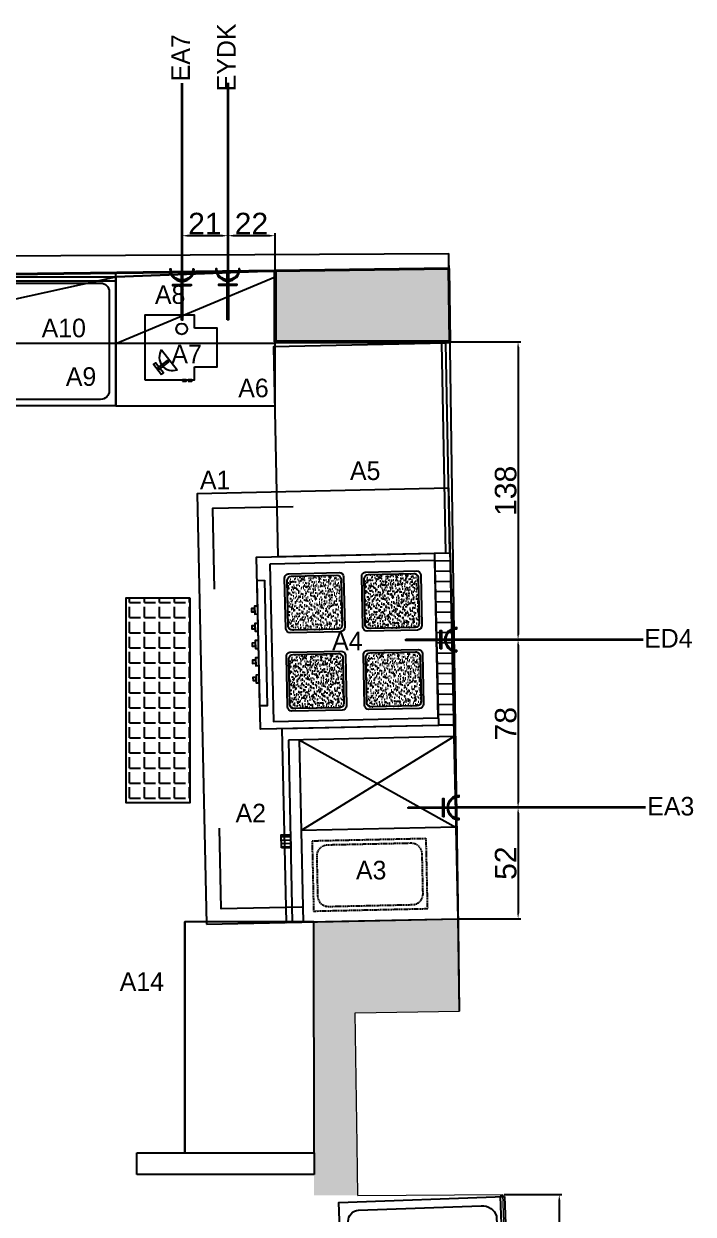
# Model space of a CAD drawing. Header units: millimetres. Extents: x 8884 to 18446, y 10737 to 16556.
# Drawn here: x 13835 to 14146, y 11651 to 12204 of the extents above; entities that cross this region are included whole.
import ezdxf
from ezdxf.enums import TextEntityAlignment as Align

# ---------------------------------------------------------------- set-up
doc = ezdxf.new("R2010")
doc.units = ezdxf.units.MM
doc.linetypes.add('DASHED', pattern=[0.75, 0.5, -0.25])
doc.linetypes.add('DUZ', pattern=[0])
for name, color, linetype, lineweight in [('Duvar', 1, 'Continuous', 15), ('ELK', 1, 'Continuous', 35), ('guclendirme', 226, 'DUZ', 9), ('kolon', 212, 'Continuous', 50), ('Sel_Tezgah', 7, 'Continuous', 9), ('TRS-DVR-OZGN', 192, 'Continuous', 40)]:
    doc.layers.add(name, color=color, linetype=linetype, lineweight=lineweight)
doc.layers.add('ELEKTRİK', color=10, linetype='Continuous')
doc.layers.add('S2000-002 Çizgi', color=7, linetype='Continuous')
doc.styles.get("Standard").update_dxf_attribs({"font": 'arial.ttf'})
doc.styles.add('TAKSİM', font='GOTHIC.TTF', dxfattribs={"height": 20})
doc.dimstyles.new('ISO-25', dxfattribs={"dimtxt": 10, "dimasz": 2.5, "dimexe": 1.25, "dimexo": 0.625, "dimtad": 1, "dimdec": 0, "dimtxsty": 'Standard', "dimcen": 2.5, "dimadec": 0, "dimazin": 0, "dimtfac": 1, "dimtdec": 0, "dimtmove": 0, "dimatfit": 3, "dimfxl": 1, "dimarcsym": 0})

# ---------------------------------------------------------------- blocks, each defined once
blk = doc.blocks.new('eee')
at = {"layer": 'S2000-002 Çizgi'}
h = blk.add_hatch(color=256, dxfattribs=at)
edge = h.paths.add_edge_path(flags=17)
edge.add_arc((10604.57235794183, 11589.25633684059), 8.5, 0, 360)
edge = h.paths.add_edge_path()
edge.add_arc((10604.57235794183, 11589.25633684059), 10, 0, 360)
edge = h.paths.add_edge_path(flags=16)
edge.add_arc((10608.82235794183, 11589.25633684059), 4.25, 180, 360)
for p, q in [((10642.72770656744, 11639.59770851403), (10640.72770656744, 11639.59770851403)), ((10640.72770656744, 11639.59770851403), (10640.72770656744, 11529.68000337572))]:
    blk.add_line(p, q)
blk.add_lwpolyline([(10642.72770656744, 11639.59770851403), (10642.72770656744, 11529.68000337572), (10565.72770656744, 11529.68000337572), (10565.72770656744, 11639.59770851403)], close=True, dxfattribs=at)
blk.add_lwpolyline([(10638.72770656744, 11630.59770851403), (10638.72770656744, 11538.68000337572, -0.3404814509114064), (10631.72770656744, 11533.68000337572), (10574.72770656744, 11533.68000337572, -0.4142135623730951), (10569.72770656744, 11538.68000337572), (10569.72770656744, 11630.59770851403, -0.4142135623730951), (10574.72770656744, 11635.59770851403), (10631.72770656744, 11635.59770851403, -0.3404814509114064)], format="xyb", close=True, dxfattribs=at)
for radius in [10, 8.5]:
    blk.add_circle((10604.57235794183, 11589.25633684059), radius, dxfattribs=at)
for centre, start, end in [((10600.32235794183, 11589.25633684059), 0, 180), ((10608.82235794183, 11589.25633684059), 180, 0)]:
    blk.add_arc(centre, 4.25, start, end, dxfattribs=at)
blk = doc.blocks.new('A$C73593CC2')
at = {"layer": 'S2000-002 Çizgi'}
for p, q in [((36.34233479506656, 42.76213329882648), (28.5306217565103, 43.87480110583783)), ((37.57251758557868, 38.95289110032718), (31.47483001584442, 33.94498769197708)), ((63.42750425193663, 38.95289110032718), (69.52519182167089, 33.94498769197708)), ((64.65768704245056, 42.76213329882648), (72.46940008100319, 43.87480110583783)), ((41.48117253679084, 37.28981272308192), (41.48117253679084, 29.39925569296793)), ((59.51884930072265, 37.28981272308192), (59.51884930072265, 29.39925569296793))]:
    blk.add_line(p, q, dxfattribs=at)
for points in [[(140.0000109187567, 57.99999128664695), (1.091875674319454e-05, 57.99999128664695), (1.091875674319454e-05, 59.99999128664695), (140.0000109187567, 59.99999128664695)], [(140.0000109187567, -8.71335305419052e-06), (1.091875674319454e-05, -8.71335305419052e-06), (1.091875674319454e-05, 59.99999128664695), (140.0000109187567, 59.99999128664695)]]:
    blk.add_lwpolyline(points, close=True, dxfattribs=at)
for points in [[(133.0000109187586, 2.999991286646036), (7.000010918758562, 2.999991286646946, -0.4142135623730919), (3.000010918758562, 6.999991286646946), (3.000010918756743, 52.99999128664695, -0.4142135623731057), (7.000010918756743, 56.99999128664695), (133.0000109187586, 56.99999128664695, -0.4142135623730951), (137.0000109187586, 52.99999128664695), (137.0000109187586, 6.999991286646036, -0.4142135623730844)], [(44.00001091875856, 9.999991286645127), (12.00001091875674, 9.999991286644217, -0.4142135623730951), (8.000010918756743, 13.99999128664422), (8.000010918756743, 45.99999128664422, -0.4142135623730951), (12.00001091875674, 49.99999128664422), (44.00001091875856, 49.99999128664513, -0.4142135623730951), (48.00001091875674, 45.99999128664513), (48.00001091875674, 13.99999128664513, -0.4142135623730951)], [(57.00001091875674, 9.999991286645127), (89.00001091875674, 9.999991286644217, 0.4142135623730951), (93.00001091875674, 13.99999128664422), (93.00001091875674, 45.99999128664422, 0.4142135623730951), (89.00001091875674, 49.99999128664422), (57.00001091875674, 49.99999128664513, 0.4142135623730951), (53.00001091875674, 45.99999128664513), (53.00001091875674, 13.99999128664513, 0.4142135623730951)]]:
    blk.add_lwpolyline(points, format="xyb", close=True, dxfattribs=at)
for centre in [(41.28580289640013, 42.2553478469863), (59.71421894111336, 42.2553478469863)]:
    blk.add_circle(centre, 3.187919533039348, dxfattribs=at)
blk = doc.blocks.new('A$C40CD3614')
at = {"layer": 'S2000-002 Çizgi'}
for points in [[(22.99999096734609, 24.6508949584113), (22.99999096734609, 30.6508949584113), (-9.0326539066e-06, 30.6508949584113), (-9.0326539066e-06, 0.6508949584112999)], [(22.99999096734609, 6.650894958411299), (33.4999909673461, 6.650894958411299), (33.4999909673461, 24.6508949584113), (22.99999096734609, 24.6508949584113)], [(7.746626256172021, 14.58368020781563), (15.02168763123245, 5.281286982144592)], [(-9.0326539066e-06, 0.6508949584112999), (22.99999096734609, 0.6508949584112999), (22.99999096734609, 6.650894958411299)], [(6.379044139060169, 6.547223004272382), (4.8366122199659, 8.49741331979021), (4.022971727485128, 7.841093713484951), (7.743824607947317, 3.136593525752687)], [(7.743824607947317, 3.136593525752687), (8.55746510042718, 3.792913132057947), (7.027489258243804, 5.727354473334343)]]:
    blk.add_lwpolyline(points, dxfattribs=at)
for points in [[(5.555238364562683, 5.895663865860115), (6.211557970867942, 5.082023373379342), (10.91605815860021, 8.802876253841534), (10.25973855229495, 9.616516746322306)], [(17.4653747985094, 2.3276897991e-06), (19.17459265780053, 2.3276897991e-06), (19.17459265780053, 0.6508949584112999), (17.4653747985094, 0.6508949584112999)], [(20.06990165435309, 2.3276897991e-06), (21.77911951364422, 2.3276897991e-06), (21.77911951364422, 0.6508949584112999), (20.06990165435309, 0.6508949584112999)]]:
    blk.add_lwpolyline(points, close=True, dxfattribs=at)
at = {"layer": 'S2000-002 Çizgi', "const_width": 0.321088662059243}
blk.add_lwpolyline([(9.179998227032227, 8.384882848155028, 1), (10.14326421320947, 8.384882848155028, 1)], format="xyb", close=True, dxfattribs=at)
at = {"layer": 'S2000-002 Çizgi'}
blk.add_circle((17.10786318402006, 24.27401279654077), 2.555403655230943, dxfattribs=at)
blk.add_arc((12.80505697228091, 11.05238555701908), 6.169097439692452, 145.081075028171, 291.5627440477892, dxfattribs=at)
blk = doc.blocks.new('A$C00BB00F4')
at = {"layer": 'S2000-002 Çizgi'}
h = blk.add_hatch(dxfattribs=at)
h.set_pattern_fill('ANSI31', color=256, scale=1.5, angle=45, style=0)
h.set_pattern_definition([(90, (-4807.759455217198, -5227.506430615429), (-4.762499999999998, 9e-16), [])])
h.paths.add_polyline_path([(7.7469831012e-06, 92.91599656089329), (7.7469831012e-06, 85.63028227517952), (80.00000774698309, 85.63028227517952), (80.00000774698309, 92.91599656089329)])
h = blk.add_hatch(dxfattribs=at)
h.set_pattern_fill('AR-CONC', color=256, scale=0.02, angle=45, style=0)
h.set_pattern_definition([(94.99999999999993, (-5282.116598074341, -5393.330489037356), (2.801893006915435, 2.351067588096603), [0.381, -4.190999999999999]), (40.00000000000002, (-5282.116598074341, -5393.330489037356), (-3.20035778016595, 2.203540130743089), [0.3048, -3.352799999999999]), (145.451, (-5281.883107879658, -5393.134567425958), (-0.398443161682815, 4.554604736583427), [0.3238, -3.5618]), (91.18419999999992, (-5282.835018564027, -5392.61206854767), (4.428204864609408, 3.239068257485409), [0.5714999999999997, -6.286499999999998]), (141.6356, (-5282.466002162342, -5392.3421460903), (-0.1417228867045508, 6.856528649643646), [0.4857000000000001, -5.342699999999999]), (36.18400000000003, (-5282.835018564027, -5392.61206854767), (-0.1417114403831481, 6.856527706621227), [0.4572, -5.0292]), (66, (-5282.296203196762, -5392.432463425249), (3.590411025702885, 0.6979053607124366), [0.3809999999999997, -4.190999999999995]), (11.00000000000003, (-5282.296203196762, -5392.432463425249), (-1.73079853044691, 3.47882386387509), [0.3048, -3.352799999999999]), (116.4514, (-5281.997003690225, -5392.374305306709), (1.859600792307726, 4.176729121315923), [0.3238, -3.5618]), (82.50000000000001, (-5282.116598074341, -5393.330489037356), (-1.152109381356208, 1.239468273471739), [0, -3.312159999999997, 0, -3.403599999999997, 0, -3.365499999999997]), (52.49999999999999, (-5282.116598074341, -5393.330489037356), (-0.4717945463884972, 2.361740005493846), [0, -1.940559999999999, 0, -3.235959999999999, 0, -1.2827]), (12.5, (-5282.917636920341, -5394.131527883355), (1.998557260650315, 1.836523911654271), [0, -1.27, 0, -3.9624, 0, -5.257799999999999]), (2.499999999999997, (-5283.276847165183, -5394.490738128197), (1.735278088364335, 2.454447857622283), [0, -1.650999999999999, 0, -2.63144, 0, -3.7338])])
h.paths.add_polyline_path([(9.214293461266605, 54.6658358908854, 0.4142135623731077), (11.2142934612666, 52.66583589088533), (32.35715060412622, 52.66583589088533, 0.4142135623731076), (34.35715060412622, 54.6658358908854), (34.35715060412531, 75.80869303374138, 0.4142135623730701), (32.3571506041254, 77.80869303374129), (11.2142934612676, 77.8086930337422, 0.4142135623730952), (9.214293461267516, 75.80869303374229)])
h = blk.add_hatch(dxfattribs=at)
h.set_pattern_fill('AR-CONC', color=256, scale=0.02, angle=45, style=0)
h.set_pattern_definition([(94.99999999999993, (-5245.688026645769, -5393.330489037356), (2.801893006915435, 2.351067588096603), [0.381, -4.190999999999999]), (40.00000000000002, (-5245.688026645769, -5393.330489037356), (-3.20035778016595, 2.203540130743089), [0.3048, -3.352799999999999]), (145.451, (-5245.454536451087, -5393.134567425958), (-0.398443161682815, 4.554604736583427), [0.3238, -3.5618]), (91.18419999999992, (-5246.406447135454, -5392.61206854767), (4.428204864609408, 3.239068257485409), [0.5714999999999997, -6.286499999999998]), (141.6356, (-5246.03743073377, -5392.3421460903), (-0.1417228867045508, 6.856528649643646), [0.4857000000000001, -5.342699999999999]), (36.18400000000003, (-5246.406447135454, -5392.61206854767), (-0.1417114403831481, 6.856527706621227), [0.4572, -5.0292]), (66, (-5245.867631768189, -5392.432463425249), (3.590411025702885, 0.6979053607124366), [0.3809999999999996, -4.190999999999994]), (11.00000000000003, (-5245.867631768189, -5392.432463425249), (-1.73079853044691, 3.47882386387509), [0.3048, -3.352799999999999]), (116.4514, (-5245.568432261653, -5392.374305306709), (1.859600792307726, 4.176729121315923), [0.3238, -3.5618]), (82.50000000000001, (-5245.688026645769, -5393.330489037356), (-1.152109381356208, 1.239468273471739), [0, -3.312159999999996, 0, -3.403599999999997, 0, -3.365499999999997]), (52.49999999999999, (-5245.688026645769, -5393.330489037356), (-0.4717945463884972, 2.361740005493846), [0, -1.940559999999999, 0, -3.235959999999999, 0, -1.2827]), (12.5, (-5246.489065491768, -5394.131527883355), (1.998557260650315, 1.836523911654271), [0, -1.27, 0, -3.9624, 0, -5.257799999999999]), (2.499999999999997, (-5246.84827573661, -5394.490738128197), (1.735278088364335, 2.454447857622283), [0, -1.650999999999999, 0, -2.63144, 0, -3.7338])])
h.paths.add_polyline_path([(45.64286488983907, 54.6658358908854, 0.4142135623731077), (47.64286488983907, 52.66583589088533), (68.78572203269867, 52.66583589088533, 0.4142135623731076), (70.78572203269869, 54.6658358908854), (70.78572203269778, 75.80869303374138, 0.4142135623730701), (68.78572203269786, 77.80869303374129), (47.64286488984007, 77.8086930337422, 0.4142135623730952), (45.64286488983997, 75.80869303374229)])
h = blk.add_hatch(dxfattribs=at)
h.set_pattern_fill('AR-CONC', color=256, scale=0.02, angle=45, style=0)
h.set_pattern_definition([(94.99999999999993, (-5282.116598074341, -5429.136738400923), (2.801893006915435, 2.351067588096603), [0.381, -4.190999999999999]), (40.00000000000002, (-5282.116598074341, -5429.136738400923), (-3.20035778016595, 2.203540130743089), [0.3048, -3.352799999999999]), (145.451, (-5281.883107879658, -5428.940816789524), (-0.398443161682815, 4.554604736583427), [0.3238, -3.5618]), (91.18419999999992, (-5282.835018564027, -5428.418317911236), (4.428204864609408, 3.239068257485409), [0.5714999999999997, -6.286499999999998]), (141.6356, (-5282.466002162342, -5428.148395453867), (-0.1417228867045508, 6.856528649643646), [0.4857000000000001, -5.342699999999999]), (36.18400000000003, (-5282.835018564027, -5428.418317911236), (-0.1417114403831481, 6.856527706621227), [0.4572, -5.0292]), (66, (-5282.296203196762, -5428.238712788814), (3.590411025702885, 0.6979053607124366), [0.3809999999999996, -4.190999999999994]), (11.00000000000003, (-5282.296203196762, -5428.238712788814), (-1.73079853044691, 3.47882386387509), [0.3048, -3.352799999999999]), (116.4514, (-5281.997003690225, -5428.180554670277), (1.859600792307726, 4.176729121315923), [0.3238, -3.5618]), (82.50000000000001, (-5282.116598074341, -5429.136738400923), (-1.152109381356208, 1.239468273471739), [0, -3.312159999999996, 0, -3.403599999999997, 0, -3.365499999999997]), (52.49999999999999, (-5282.116598074341, -5429.136738400923), (-0.4717945463884972, 2.361740005493846), [0, -1.940559999999999, 0, -3.235959999999999, 0, -1.2827]), (12.5, (-5282.917636920341, -5429.937777246921), (1.998557260650315, 1.836523911654271), [0, -1.27, 0, -3.9624, 0, -5.257799999999999]), (2.499999999999997, (-5283.276847165183, -5430.296987491764), (1.735278088364335, 2.454447857622283), [0, -1.650999999999999, 0, -2.63144, 0, -3.7338])])
h.paths.add_polyline_path([(9.214293461266605, 18.85958652731924, 0.4142135623731077), (11.2142934612666, 16.85958652731915), (32.35715060412622, 16.85958652731915, 0.4142135623731076), (34.35715060412622, 18.85958652731924), (34.35715060412531, 40.00244367017521, 0.4142135623730701), (32.3571506041254, 42.00244367017512), (11.2142934612676, 42.00244367017603, 0.4142135623730952), (9.214293461267516, 40.00244367017611)])
h = blk.add_hatch(dxfattribs=at)
h.set_pattern_fill('AR-CONC', color=256, scale=0.02, angle=45, style=0)
h.set_pattern_definition([(94.99999999999993, (-5245.688026645769, -5429.136738400923), (2.801893006915435, 2.351067588096603), [0.381, -4.190999999999999]), (40.00000000000002, (-5245.688026645769, -5429.136738400923), (-3.20035778016595, 2.203540130743089), [0.3048, -3.352799999999999]), (145.451, (-5245.454536451087, -5428.940816789524), (-0.398443161682815, 4.554604736583427), [0.3238, -3.5618]), (91.18419999999992, (-5246.406447135454, -5428.418317911236), (4.428204864609408, 3.239068257485409), [0.5714999999999997, -6.286499999999998]), (141.6356, (-5246.03743073377, -5428.148395453867), (-0.1417228867045508, 6.856528649643646), [0.4857000000000001, -5.342699999999999]), (36.18400000000003, (-5246.406447135454, -5428.418317911236), (-0.1417114403831481, 6.856527706621227), [0.4572, -5.0292]), (66, (-5245.867631768189, -5428.238712788814), (3.590411025702885, 0.6979053607124366), [0.3809999999999996, -4.190999999999994]), (11.00000000000003, (-5245.867631768189, -5428.238712788814), (-1.73079853044691, 3.47882386387509), [0.3048, -3.352799999999999]), (116.4514, (-5245.568432261653, -5428.180554670277), (1.859600792307726, 4.176729121315923), [0.3238, -3.5618]), (82.50000000000001, (-5245.688026645769, -5429.136738400923), (-1.152109381356208, 1.239468273471739), [0, -3.312159999999996, 0, -3.403599999999996, 0, -3.365499999999996]), (52.49999999999999, (-5245.688026645769, -5429.136738400923), (-0.4717945463884972, 2.361740005493846), [0, -1.940559999999999, 0, -3.235959999999999, 0, -1.2827]), (12.5, (-5246.489065491768, -5429.937777246921), (1.998557260650315, 1.836523911654271), [0, -1.27, 0, -3.9624, 0, -5.257799999999999]), (2.499999999999997, (-5246.84827573661, -5430.296987491764), (1.735278088364335, 2.454447857622283), [0, -1.650999999999999, 0, -2.63144, 0, -3.7338])])
h.paths.add_polyline_path([(45.64286488983907, 18.85958652731924, 0.4142135623731077), (47.64286488983907, 16.85958652731915), (68.78572203269867, 16.85958652731915, 0.4142135623731076), (70.78572203269869, 18.85958652731924), (70.78572203269778, 40.00244367017521, 0.4142135623730701), (68.78572203269786, 42.00244367017512), (47.64286488984007, 42.00244367017603, 0.4142135623730952), (45.64286488983997, 40.00244367017611)])
for points in [[(7.7469831012e-06, 92.91599656089329), (80.00000774698309, 92.91599656089329), (80.00000774698309, 2.91599656089329), (7.7469831012e-06, 2.91599656089329)], [(7.7469831012e-06, 85.63028227517952), (80.00000774698309, 85.63028227517952), (80.00000774698309, 2.91599656089329), (7.7469831012e-06, 2.91599656089329)], [(3.42857917555375, 9.037997285883648), (76.57143631841245, 9.037997285883648), (76.57143631841245, 85.63028227517952), (3.42857917555375, 85.63028227517952)], [(10.84563368743147, 6.344567989465758), (69.15438180653655, 6.344567989465758), (69.15438180653655, 2.91599656089329), (10.84563368743147, 2.91599656089329)], [(26.43490759395718, 2.91599656089329), (22.78990759395674, 2.91599656089329), (22.78990759395674, 1.457996560894571), (26.43490759395718, 1.457996560894571)], [(25.34140759395723, 1.457996560894571), (23.88340759395669, 1.457996560894571), (23.88340759395669, -3.4391041481e-06), (25.34140759395723, -3.4391041481e-06)], [(34.43490759395718, 2.91599656089329), (30.78990759395674, 2.91599656089329), (30.78990759395674, 1.457996560894571), (34.43490759395718, 1.457996560894571)], [(33.34140759395723, 1.457996560894571), (31.88340759395669, 1.457996560894571), (31.88340759395669, -3.4391041481e-06), (33.34140759395723, -3.4391041481e-06)], [(42.43490759395718, 2.91599656089329), (38.78990759395674, 2.91599656089329), (38.78990759395674, 1.457996560894571), (42.43490759395718, 1.457996560894571)], [(41.34140759395722, 1.457996560894571), (39.88340759395669, 1.457996560894571), (39.88340759395669, -3.4391041481e-06), (41.34140759395722, -3.4391041481e-06)], [(50.43490759395718, 2.91599656089329), (46.78990759395674, 2.91599656089329), (46.78990759395674, 1.457996560894571), (50.43490759395718, 1.457996560894571)], [(49.34140759395722, 1.457996560894571), (47.88340759395668, 1.457996560894571), (47.88340759395668, -3.4391041481e-06), (49.34140759395722, -3.4391041481e-06)], [(58.43490759395718, 2.91599656089329), (54.78990759395674, 2.91599656089329), (54.78990759395674, 1.457996560894571), (58.43490759395718, 1.457996560894571)], [(57.34140759395722, 1.457996560894571), (55.88340759395669, 1.457996560894571), (55.88340759395669, -3.4391041481e-06), (57.34140759395722, -3.4391041481e-06)]]:
    blk.add_lwpolyline(points, close=True, dxfattribs=at)
for points in [[(10.07143631841063, 78.9515501766), (33.5000077469831, 78.9515501766, -0.4142135623730951), (35.5000077469831, 76.9515501766), (35.5000077469831, 53.52297874802936, -0.4142135623730847), (33.5000077469831, 51.52297874802935), (10.07143631841063, 51.52297874802753, -0.4142135623730951), (8.071436318410633, 53.52297874802753), (8.071436318410633, 76.9515501766, -0.4142135623730846)], [(11.21429346126751, 77.8086930337422), (32.35715060412531, 77.80869303374129, -0.4142135623730951), (34.35715060412531, 75.80869303374129), (34.35715060412622, 54.66583589088533, -0.4142135623730951), (32.35715060412622, 52.66583589088533), (11.2142934612666, 52.66583589088533, -0.4142135623730951), (9.214293461266605, 54.66583589088533), (9.214293461267516, 75.8086930337422, -0.4142135623730951)], [(46.5000077469831, 78.9515501766), (69.92857917555557, 78.9515501766, -0.4142135623730951), (71.92857917555557, 76.9515501766), (71.92857917555557, 53.52297874802936, -0.4142135623730847), (69.92857917555557, 51.52297874802935), (46.5000077469831, 51.52297874802753, -0.4142135623730951), (44.5000077469831, 53.52297874802753), (44.5000077469831, 76.9515501766, -0.4142135623730846)], [(47.64286488983997, 77.8086930337422), (68.78572203269778, 77.80869303374129, -0.4142135623730951), (70.78572203269778, 75.80869303374129), (70.78572203269869, 54.66583589088533, -0.4142135623730951), (68.78572203269867, 52.66583589088533), (47.64286488983907, 52.66583589088533, -0.4142135623730951), (45.64286488983907, 54.66583589088533), (45.64286488983997, 75.8086930337422, -0.4142135623730951)], [(10.07143631841063, 43.14530081303383), (33.5000077469831, 43.14530081303383, -0.4142135623730951), (35.5000077469831, 41.14530081303382), (35.5000077469831, 17.71672938446318, -0.4142135623730847), (33.5000077469831, 15.71672938446318), (10.07143631841063, 15.71672938446136, -0.4142135623730951), (8.071436318410633, 17.71672938446136), (8.071436318410633, 41.14530081303382, -0.4142135623730846)], [(11.21429346126751, 42.00244367017603), (32.35715060412531, 42.00244367017512, -0.4142135623730951), (34.35715060412531, 40.00244367017512), (34.35715060412622, 18.85958652731915, -0.4142135623730951), (32.35715060412622, 16.85958652731915), (11.2142934612666, 16.85958652731915, -0.4142135623730951), (9.214293461266605, 18.85958652731915), (9.214293461267516, 40.00244367017603, -0.4142135623730951)], [(46.5000077469831, 43.14530081303383), (69.92857917555557, 43.14530081303383, -0.4142135623730951), (71.92857917555557, 41.14530081303382), (71.92857917555557, 17.71672938446318, -0.4142135623730847), (69.92857917555557, 15.71672938446318), (46.5000077469831, 15.71672938446136, -0.4142135623730951), (44.5000077469831, 17.71672938446136), (44.5000077469831, 41.14530081303382, -0.4142135623730846)], [(47.64286488983997, 42.00244367017603), (68.78572203269778, 42.00244367017512, -0.4142135623730951), (70.78572203269778, 40.00244367017512), (70.78572203269869, 18.85958652731915, -0.4142135623730951), (68.78572203269867, 16.85958652731915), (47.64286488983907, 16.85958652731915, -0.4142135623730951), (45.64286488983907, 18.85958652731915), (45.64286488983997, 40.00244367017603, -0.4142135623730951)]]:
    blk.add_lwpolyline(points, format="xyb", close=True, dxfattribs=at)
blk = doc.blocks.new('A$C6B106424')
at = {"layer": 'S2000-002 Çizgi'}
h = blk.add_hatch(dxfattribs=at)
h.set_pattern_fill('LINE', color=256, scale=0.5, angle=90, style=0)
h.set_pattern_definition([(90, (-1215.703073314944, -3768.810531495854), (-1.587499999999999, 1e-16), [])])
h.paths.add_polyline_path([(50.05683666282857, 4.255045178198997), (43.91484436783867, 4.255045178198997), (43.91484436783867, -6.3195602706e-06), (50.05683666282857, -6.3195602706e-06)])
for p, q in [((1.62689138961e-05, 9.255045178198996), (42.35001626891381, 81.35504517819938)), ((1.62689138961e-05, 81.35504517819938), (42.20001626891371, 9.255045178198996)), ((42.20001626891371, 81.35504517819938), (42.20001626891371, 9.255045178198996)), ((1.62689138961e-05, 9.255045178198996), (84.70001626891371, 9.255045178198996))]:
    blk.add_line(p, q, dxfattribs=at)
for points in [[(1.62689138961e-05, 4.255045178198997), (84.70001626891371, 4.255045178198997), (84.70001626891371, 81.35504517819938), (1.62689138961e-05, 81.35504517819938)], [(50.05683666282857, -6.3195602706e-06), (43.91484436783867, -6.3195602706e-06), (43.91484436783867, 4.255045178198997), (50.05683666282857, 4.255045178198997)]]:
    blk.add_lwpolyline(points, close=True, dxfattribs=at)
at = {"layer": 'S2000-002 Çizgi', "linetype": 'DASHED'}
blk.add_lwpolyline([(47.20001626891371, 67.255045178199), (47.20001626891371, 14.255045178199), (79.70001626891371, 14.255045178199), (79.70001626891371, 67.255045178199)], close=True, dxfattribs=at)
blk.add_lwpolyline([(49.20001626891418, 60.255045178199), (49.20001626891418, 21.255045178199, 0.4142135623730982), (54.20001626891418, 16.255045178199), (72.70001626891371, 16.255045178199, 0.4142135623730951), (77.70001626891371, 21.255045178199), (77.70001626891371, 60.255045178199, 0.4142135623730951), (72.70001626891371, 65.255045178199), (54.20001626891418, 65.255045178199, 0.4142135623730951)], format="xyb", close=True, dxfattribs=at)
blk = doc.blocks.new('A$C50025146')
at = {"layer": 'ELEKTRİK'}
h = blk.add_hatch(color=256, dxfattribs=at)
edge = h.paths.add_edge_path()
edge.add_line((23.70435837441619, 11.25333161261187), (23.70435837441619, 10.69066721622039))
edge.add_ellipse((23.70435837441619, 5.626687648689767), major_axis=(3.580774291992597, -3.580774291992606), ratio=0.9999999999999413, start_angle=134.9999999999983, end_angle=314.9999999999983)
edge.add_line((23.70435837441619, 0.5627080811555061), (23.70435837441619, 4.368476402305532e-05))
edge.add_ellipse((23.70435837441619, 5.626687648689767), major_axis=(3.978638102213783, 3.978638102213774), ratio=0.9999999999999128, start_angle=45.0000000000025, end_angle=225.0000000000025, ccw=False)
for points in [[(6.940050297998823e-05, 5.345355450490388), (6.940050297998823e-05, 5.908019846885509), (22.50664525620232, 5.908019846885509), (22.50664525620232, 5.345355450490388)], [(16.0258407970905, 9.846670621633166), (16.5885051934838, 9.846670621633166), (16.5885051934838, 1.406704675742731), (16.0258407970905, 1.406704675742731)]]:
    blk.add_hatch(color=256, dxfattribs=at).paths.add_polyline_path(points)
at = {"layer": 'ELEKTRİK', "elevation": 4.798666618537076e-08}
blk.add_lwpolyline([(23.70435837441437, 4.368476402305532e-05), (23.70435837441619, 0.5627080811555061, -0.9999999999999944), (23.70435837441619, 10.69066721622039), (23.70435837441619, 11.25333161261187, 0.9999999999999944)], format="xyb", close=True, dxfattribs=at)
at = {"layer": 'ELEKTRİK'}
for points, elevation in [([(6.940050297998823e-05, 5.908019846885509), (22.50664525620232, 5.908019846885509), (22.50664525620232, 5.345355450490388), (6.940050297998823e-05, 5.345355450490388)], 4.794507297291503e-08), ([(16.0258407970905, 1.406704675742731), (16.0258407970905, 9.846670621633166), (16.5885051934838, 9.846670621633166), (16.5885051934838, 1.406704675742731)], 4.791194770819646e-08)]:
    blk.add_lwpolyline(points, close=True, dxfattribs=dict(at, elevation=elevation))
blk = doc.blocks.new('*D44')
at = {"color": 0, "lineweight": -2, "transparency": 16777216}
for p, q in [((13929.5472335434, 12089.48732426199), (13929.5472335434, 12106.74187142143)), ((13951.46192480186, 12087.06994700025), (13951.46192480186, 12106.74187142143)), ((13948.96192480186, 12105.49187142143), (13932.0472335434, 12105.49187142143))]:
    blk.add_line(p, q, dxfattribs=at)
at = {"color": 0, "transparency": 16777216}
for points in [[(13932.0472335434, 12105.9085380881), (13932.0472335434, 12105.07520475476), (13929.5472335434, 12105.49187142143)], [(13948.96192480186, 12105.9085380881), (13948.96192480186, 12105.07520475476), (13951.46192480186, 12105.49187142143)]]:
    blk.add_solid(points, dxfattribs=at)
at = {"layer": 'Defpoints', "color": 0, "transparency": 16777216}
for p in [(13929.5472335434, 12105.49187142143), (13929.5472335434, 12088.86232426199, 33.18009766461889), (13951.46192480186, 12086.44494700025, 33.18009766461889)]:
    blk.add_point(p, dxfattribs=at)
at = {"color": 0, "transparency": 16777216, "insert": (13940.50457917263, 12111.13733526864), "char_height": 10, "attachment_point": 5}
blk.add_mtext('22', dxfattribs=at)
blk = doc.blocks.new('*D45')
at = {"color": 0, "lineweight": -2, "transparency": 16777216}
for p, q in [((13908.24130996145, 12097.23032437861), (13908.24130996145, 12106.74187142143)), ((13929.5472335434, 12089.48732426199), (13929.5472335434, 12106.74187142143)), ((13927.0472335434, 12105.49187142143), (13910.74130996145, 12105.49187142143))]:
    blk.add_line(p, q, dxfattribs=at)
at = {"color": 0, "transparency": 16777216}
for points in [[(13910.74130996145, 12105.9085380881), (13910.74130996145, 12105.07520475476), (13908.24130996145, 12105.49187142143)], [(13927.0472335434, 12105.9085380881), (13927.0472335434, 12105.07520475476), (13929.5472335434, 12105.49187142143)]]:
    blk.add_solid(points, dxfattribs=at)
at = {"layer": 'Defpoints', "color": 0, "transparency": 16777216}
for p in [(13908.24130996145, 12105.49187142143), (13908.24130996145, 12096.60532437861, 33.18009766461889), (13929.5472335434, 12088.86232426199, 33.18009766461889)]:
    blk.add_point(p, dxfattribs=at)
at = {"color": 0, "transparency": 16777216, "insert": (13918.89427175243, 12111.13733526864), "char_height": 10, "attachment_point": 5}
blk.add_mtext('21', dxfattribs=at)
blk = doc.blocks.new('*D51')
at = {"color": 0, "lineweight": -2, "transparency": 16777216}
for p, q in [((14033.2863765517, 12056.1503692144), (14065.64332113304, 12056.1503692144)), ((14064.39332113304, 12053.6503692144), (14064.39332113304, 11920.27564362304)), ((14035.35749757202, 11917.77564362304), (14065.64332113304, 11917.77564362304))]:
    blk.add_line(p, q, dxfattribs=at)
at = {"color": 0, "transparency": 16777216}
for points in [[(14063.97665446637, 12053.6503692144), (14064.8099877997, 12053.6503692144), (14064.39332113304, 12056.1503692144)], [(14063.97665446637, 11920.27564362304), (14064.8099877997, 11920.27564362304), (14064.39332113304, 11917.77564362304)]]:
    blk.add_solid(points, dxfattribs=at)
at = {"layer": 'Defpoints', "color": 0, "transparency": 16777216}
for p in [(14032.6613765517, 12056.1503692144, 33.18009766461889), (14034.73249757202, 11917.77564362304, 33.1800976646189), (14064.39332113304, 11917.77564362304)]:
    blk.add_point(p, dxfattribs=at)
at = {"color": 0, "transparency": 16777216, "insert": (14058.65918061462, 11986.96300641871), "char_height": 10, "attachment_point": 5, "rotation": 90}
blk.add_mtext('138', dxfattribs=at)
blk = doc.blocks.new('*D52')
at = {"color": 0, "lineweight": -2, "transparency": 16777216}
for p, q in [((14035.35749757202, 11917.77564362304), (14065.64332113305, 11917.77564362304)), ((14064.39332113305, 11915.27564362304), (14064.39332113305, 11842.26948168326)), ((14036.47591705359, 11839.76948168326), (14065.64332113305, 11839.76948168326))]:
    blk.add_line(p, q, dxfattribs=at)
at = {"color": 0, "transparency": 16777216}
for points in [[(14063.97665446639, 11915.27564362304), (14064.80998779972, 11915.27564362304), (14064.39332113305, 11917.77564362304)], [(14063.97665446639, 11842.26948168326), (14064.80998779972, 11842.26948168326), (14064.39332113305, 11839.76948168326)]]:
    blk.add_solid(points, dxfattribs=at)
at = {"layer": 'Defpoints', "color": 0, "transparency": 16777216}
for p in [(14034.73249757202, 11917.77564362304, 33.1800976646189), (14035.85091705359, 11839.76948168326, 33.18009766461889), (14064.39332113305, 11839.76948168326)]:
    blk.add_point(p, dxfattribs=at)
at = {"color": 0, "transparency": 16777216, "insert": (14058.66259125583, 11878.77256265315), "char_height": 10, "attachment_point": 5, "rotation": 90}
blk.add_mtext('78', dxfattribs=at)
blk = doc.blocks.new('*D53')
at = {"color": 0, "lineweight": -2, "transparency": 16777216}
for p, q in [((14036.47591705359, 11839.76948168326), (14065.64332113307, 11839.76948168326)), ((14064.39332113307, 11837.26948168326), (14064.39332113307, 11790.67246370863)), ((14037.21569335662, 11788.17246370863), (14065.64332113307, 11788.17246370863))]:
    blk.add_line(p, q, dxfattribs=at)
at = {"color": 0, "transparency": 16777216}
for points in [[(14063.9766544664, 11837.26948168326), (14064.80998779973, 11837.26948168326), (14064.39332113307, 11839.76948168326)], [(14063.9766544664, 11790.67246370863), (14064.80998779973, 11790.67246370863), (14064.39332113307, 11788.17246370863)]]:
    blk.add_solid(points, dxfattribs=at)
at = {"layer": 'Defpoints', "color": 0, "transparency": 16777216}
for p in [(14035.85091705359, 11839.76948168326, 33.18009766461889), (14036.59069335662, 11788.17246370863, 33.18009766461889), (14064.39332113307, 11788.17246370863)]:
    blk.add_point(p, dxfattribs=at)
at = {"color": 0, "transparency": 16777216, "insert": (14058.66259125585, 11813.97097269594), "char_height": 10, "attachment_point": 5, "rotation": 90}
blk.add_mtext('52', dxfattribs=at)
blk = doc.blocks.new('*D54')
at = {"color": 0, "lineweight": -2, "transparency": 16777216}
for p, q in [((14057.98106060638, 11659.99111404865), (14084.77041636567, 11659.99111404865)), ((14083.52041636567, 11657.49111404865), (14083.52041636567, 11464.99399494638)), ((14065.08369530411, 11462.49399494638), (14084.77041636567, 11462.49399494638))]:
    blk.add_line(p, q, dxfattribs=at)
at = {"color": 0, "transparency": 16777216}
for points in [[(14083.103749699, 11657.49111404865), (14083.93708303234, 11657.49111404865), (14083.52041636567, 11659.99111404865)], [(14083.103749699, 11464.99399494638), (14083.93708303234, 11464.99399494638), (14083.52041636567, 11462.49399494638)]]:
    blk.add_solid(points, dxfattribs=at)
at = {"layer": 'Defpoints', "color": 0, "transparency": 16777216}
for p in [(14057.35606060638, 11659.99111404865, 66.36019532923667), (14064.45869530411, 11462.49399494638, 66.36019532923778), (14083.52041636567, 11462.49399494638)]:
    blk.add_point(p, dxfattribs=at)
at = {"color": 0, "transparency": 16777216, "insert": (14077.78968648845, 11561.24255449751), "char_height": 10, "attachment_point": 5, "rotation": 90}
blk.add_mtext('197', dxfattribs=at)

msp = doc.modelspace()

# ---------------------------------------------------------------- hatches: boundary and pattern name
h = msp.add_hatch()
h.set_pattern_fill('ANGLE', color=256, angle=360.0000000000001)
h.set_pattern_definition([(360, (11585.79491950133, 6130.478192020608), (-1.254919533359619e-14, 6.985), [5.079999999999997, -1.904999999999999]), (90, (11585.79491950133, 6130.478192020608), (-6.985, -1.177203921635859e-14), [5.079999999999996, -1.904999999999999])])
h.paths.add_polyline_path([(13882.09261216704, 11842.14862503583), (13912.09261216704, 11842.14862503583), (13912.09261216704, 11937.14862503583), (13882.09261216704, 11937.14862503583)])
at = {"layer": 'guclendirme'}
for points in [[(13951.46192479134, 12089.13922930447), (13951.46192479134, 12056.15028211996), (14032.65737077983, 12056.15028211996), (14032.15744340238, 12090.31986697287)], [(14036.63831766509, 11784.05615699152), (14036.57809693038, 11788.1721898341), (13969.50322180188, 11786.71383218091), (13969.64635565753, 11669.61022404498), (13969.64635565753, 11659.61022404498), (13989.95386697058, 11659.61022404498), (13989.60932453396, 11683.15938849119), (13988.71206456278, 11744.48629737399), (14037.20687445396, 11745.19581384114)]]:
    msp.add_hatch(color=226, dxfattribs=at).paths.add_polyline_path(points)

# ---------------------------------------------------------------- linework, layer by layer
for p, q in [((13151.42887573712, 12092.89327153273, 33.18009766461889), (14032.15979855376, 12097.21312620299, 33.18009766461889)), ((14037.20687445396, 11745.19581384112, 33.18009766461889), (14032.15979855376, 12097.21312620299, 33.18009766461889)), ((14032.15979855376, 12090.15889450306, 33.18009766461889), (14032.15979855376, 12097.21312620299, 33.18009766461889)), ((13737.45768275945, 12055.44494699585, 33.18009766461889), (13877.45768275945, 12086.44494699585, 33.18009766461889)), ((13877.45768275945, 12026.44494699585, 33.18009766461889), (13877.45768275945, 12088.28576558219, 33.18009766461889)), ((13877.45768275945, 12055.44494699585, 33.18009766461889), (13951.46192479134, 12086.44494699585, 33.18009766461889)), ((14028.77636853638, 12055.59322323159, 33.18009766461889), (14030.7336522793, 11958.08529540476, 33.18009766461889)), ((13909.50322180188, 11679.39329384382, 33.18009766461889), (13909.50322180188, 11786.71383218091, 33.18009766461889)), ((13887.23989318529, 11679.39329384382, 33.18009766461889), (13969.64635565753, 11679.39329384382, 33.18009766461889)), ((13887.23989318529, 11669.39329384382, 33.18009766461889), (13887.23989318529, 11679.39329384382, 33.18009766461889)), ((13969.64635565753, 11679.39329384382, 33.18009766461889), (13969.64635565753, 11669.39329384382, 33.18009766461889)), ((13969.64635565753, 11669.39329384382, 33.18009766461889), (13887.23989318529, 11669.39329384382, 33.18009766461889))]:
    msp.add_line(p, q)
at = {"elevation": 33.18009766461889}
for points in [[(13951.46192480249, 12089.13922930464), (14032.15744340238, 12090.31986697287), (14032.66137655169, 12056.15036921439), (13951.46192479134, 12056.15028211996), (13951.46192480278, 12089.13922930464)], [(13959.91049124113, 11979.55087733397), (13922.42142426091, 11978.7357812546), (13923.23652034029, 11941.24671427439)], [(13963.95359130405, 11793.59482515529), (13926.46452432383, 11792.77972907592), (13925.64942824446, 11830.26879605613)]]:
    msp.add_lwpolyline(points, dxfattribs=at)
for points in [[(13877.45768275945, 12055.44494699585), (13737.45768275945, 12055.44494699585), (13737.45768275945, 12086.44494699585), (13877.45768275945, 12086.44494699585)], [(13877.45768275945, 12026.44494699585), (13951.46192479134, 12026.44494699585), (13951.46192479134, 12089.1392293042), (13877.45768275945, 12086.44494699585)], [(13877.45768275945, 12086.44494699585), (13951.46192480278, 12089.13922930462), (13951.46192479134, 12055.44494699585), (13877.45768275945, 12055.44494699585)], [(13952.75160956525, 11956.38979155863), (14032.73270727651, 11958.12875932763), (14030.77636853638, 12055.59322323159), (13950.79527082513, 12053.85425546259)], [(13919.61833795389, 11785.62922334639), (14036.59069335661, 11788.17246370855), (14032.24327393411, 11988.1252079867), (13915.27091853139, 11985.58196762455)], [(13912.09261216704, 11937.14862503583), (13882.09261216704, 11937.14862503583), (13882.09261216704, 11842.14862503583), (13912.09261216704, 11842.14862503583)], [(13956.60959564535, 11786.43349593955), (14036.59069335661, 11788.17246370855), (14034.63435461648, 11878.15119863372), (13954.65325690523, 11876.41223086472)], [(13909.50322180188, 11679.39329384382), (13969.64635565753, 11679.39329384382), (13969.50322180188, 11786.71383218091), (13909.50322180188, 11786.71383218091)]]:
    msp.add_lwpolyline(points, close=True, dxfattribs=at)
at = {"layer": 'Duvar'}
for p, q in [((14032.15744340238, 12090.31986697287, 33.18009766461889), (13718.38310959877, 12086.19414107584, 33.18009766461889)), ((14036.63831766509, 11784.05615699152, 33.18009766461889), (14032.1597985536, 12090.15889451043, 33.18009766461889)), ((14036.63831766509, 11784.05615699152, 33.18009766461889), (14037.20687445396, 11745.19581384114, 33.18009766461889)), ((13988.71206456278, 11744.48629737399, 33.18009766461889), (14037.20687445396, 11745.19581384114, 33.18009766461889)), ((13989.60932563068, 11683.15931353317, 33.18009766461889), (13988.71206456278, 11744.48629737399, 33.18009766461889)), ((13989.95386697058, 11659.61022404498, 33.18009766461889), (13989.60932453396, 11683.15938849119, 33.18009766461889)), ((13989.95386697064, 11659.61022404496, 66.3601953292389), (14057.35606060637, 11659.99111404863, 66.3601953292389)), ((13989.95386697058, 11659.61022404498, 66.3601953292378), (14057.35606060637, 11659.99111404865, 66.3601953292378)), ((14070.39377988325, 11297.46198134832, 66.36019532923667), (14057.35606060637, 11659.99111404865, 66.36019532923667)), ((14070.39377988325, 11297.46198134832, 66.36019532923667), (14057.35606060637, 11659.99111404865, 66.36019532923667))]:
    msp.add_line(p, q, dxfattribs=at)
for points, elevation in [([(14032.65737077983, 12056.15028211996), (14036.63831766516, 11784.05615699151)], 33.18009766461889), ([(14036.63831766516, 11784.05615699151), (14037.20687445393, 11745.19581384112)], 33.18009766461889), ([(13988.71206456275, 11744.48629737397), (14037.20687445393, 11745.19581384112)], 33.18009766461889), ([(13989.60932563074, 11683.15931353317), (13988.71206456275, 11744.48629737397)], 33.18009766461889), ([(13989.95386697064, 11659.61022404496), (13989.60932453405, 11683.15938849117)], 33.18009766461889), ([(14070.39377988328, 11297.4619813483), (14057.35606060637, 11659.99111404863)], 66.36019532923778)]:
    msp.add_lwpolyline(points, dxfattribs=dict(at, elevation=elevation))
at = {"layer": 'ELK', "color": 1}
for p, q in [((13908.24130996142, 12176.38067677231, 33.18009766461889), (13908.24130996145, 12088.69053039011, 33.18009766461889)), ((13929.54723354638, 12176.5524706442, 33.18009766461889), (13929.54723354641, 12088.862324262, 33.18009766461889)), ((14122.42264395421, 11917.77564362307, 33.1800976646189), (14034.73249757201, 11917.77564362304, 33.1800976646189)), ((14123.54106343578, 11839.76948168329, 33.18009766461889), (14035.85091705358, 11839.76948168326, 33.18009766461889))]:
    msp.add_line(p, q, dxfattribs=at)
at = {"layer": 'kolon'}
for p, q in [((13951.46192479134, 12056.15028211996, 33.18009766461889), (13951.46192479134, 12089.13922930447, 33.18009766461889)), ((14032.65737077981, 12056.15028211996, 33.18009766461889), (13951.46192479134, 12056.15028211996, 33.18009766461889))]:
    msp.add_line(p, q, dxfattribs=at)
at = {"layer": 'kolon', "lineweight": 40, "elevation": 33.18009766461889}
msp.add_lwpolyline([(13951.46192479134, 12089.13922930447), (14032.15744340238, 12090.31986697287), (14032.65737077983, 12056.15028211996)], dxfattribs=at)
at = {"layer": 'Sel_Tezgah'}
msp.add_line((13958.36395291798, 12089.22644049858, 33.18009766461889), (13860.37177522935, 12087.98825156764, 33.18009766461889), dxfattribs=at)
at = {"layer": 'TRS-DVR-OZGN', "elevation": 33.18009766461889}
msp.add_lwpolyline([(13951.46192479134, 12089.13922930447), (13718.3831095988, 12086.19414107583)], dxfattribs=at)

# ---------------------------------------------------------------- block references
msp.add_blockref('A$C73593CC2', (13737.45767184069, 12026.4449557092, 33.18009766461889))
at = {"rotation": 2.059653758841951}
msp.add_blockref('eee', (3840.580407082565, -355.4316831817232, 66.36019532924442), dxfattribs=at)
at = {"layer": 'ELEKTRİK', "rotation": 90}
for p in [(13913.86799761013, 12066.18388513389, 33.18009761667382), (13935.17392119509, 12066.35567900578, 33.18009761667382)]:
    msp.add_blockref('A$C50025146', p, dxfattribs=at)
at = {"layer": 'ELEKTRİK'}
for p in [(14012.2258523158, 11912.14895597436, 33.18009761667383), (14013.34427179736, 11834.14279403458, 33.18009761667382)]:
    msp.add_blockref('A$C50025146', p, dxfattribs=at)
at = {"layer": 'S2000-002 Çizgi'}
msp.add_blockref('A$C40CD3614', (13891.0397714989, 12037.92840249059, 33.18009766461889), dxfattribs=at)
at = {"layer": 'S2000-002 Çizgi', "rotation": 271.2455420232683}
for name, p in [('A$C00BB00F4', (13940.00134418064, 11956.11258004959, 33.18009766461889)), ('A$C6B106424', (13953.41373815627, 11871.08404465779, 33.18009766461889))]:
    msp.add_blockref(name, p, dxfattribs=at)

# ---------------------------------------------------------------- texts
at = {"style": 'TAKSİM'}
for s, p in [('A8', (13895.67992082029, 12073.8132025786, 33.18009766461889)), ('A10', (13843.06056492069, 12058.30294188593, 33.18009766461889)), ('A7', (13903.32824005918, 12046.1990611975, 33.18009766461889)), ('A9', (13854.28618352478, 12035.73330300089, -15.05231897918134)), ('A6', (13934.38582398376, 12030.43296405223, -15.05231897918134)), ('A1', (13916.58748381049, 11987.69619583041, -15.05231897918134)), ('A5', (13986.29699386532, 11991.9891726175, -15.05231897918134)), ('A4', (13978.00672581848, 11912.91782274072, -15.05231897918134)), ('A2', (13933.14668405811, 11832.94026491037, -15.05231897918134)), ('A3', (13989.07111033873, 11806.42205869778, -15.05231897918134)), ('A14', (13879.32567558656, 11754.63934547424, -15.05231897918134))]:
    msp.add_text(s, height=8.64, dxfattribs=at).set_placement(p)
at = {"layer": 'ELK', "color": 1, "style": 'TAKSİM'}
for s, p in [('EYDK', (13933.19974941521, 12188.33556355859, 33.18009766463477)), ('EA7', (13911.89382583025, 12188.1637696867, 33.18009766463477))]:
    msp.add_text(s, height=8.64, rotation=90, dxfattribs=at).set_placement(p, align=Align.CENTER)
for s, p in [('ED4', (14134.2057368686, 11914.12312775424, 33.18009766463478)), ('EA3', (14135.32415635017, 11836.11696581446, 33.18009766463477))]:
    msp.add_text(s, height=8.64, dxfattribs=at).set_placement(p, align=Align.CENTER)

# ---------------------------------------------------------------- dimensions: what is measured, and where the dimension line sits
for base, p1, p2, override, picture, middle in [((13908.24130996145, 12105.49187142143), (13929.5472335434, 12088.86232426199, 33.18009766461889), (13908.24130996145, 12096.60532437861, 33.18009766461889), {"dimtmove": 1, "dimfxl": 20}, '*D45', (13918.89427175243, 12111.13733526864)), ((13929.5472335434, 12105.49187142143), (13951.46192480186, 12086.44494700025, 33.18009766461889), (13929.5472335434, 12088.86232426199, 33.18009766461889), {"dimfxl": 20}, '*D44', (13940.50457917263, 12111.13733526864))]:
    dim = msp.add_linear_dim(base=base, p1=p1, p2=p2, dimstyle='ISO-25', override=override)
    dim.commit()
    dim.dimension.update_dxf_attribs({"geometry": picture, "text_midpoint": middle})
for base, p1, p2, override, picture, middle in [((14064.39332113304, 11917.77564362304), (14032.66137655169, 12056.15036921439, 33.18009766461889), (14034.73249757201, 11917.77564362304, 33.1800976646189), {"dimfxl": 20}, '*D51', (14058.65918061462, 11986.96300641871)), ((14064.39332113305, 11839.76948168326), (14034.73249757201, 11917.77564362304, 33.1800976646189), (14035.85091705358, 11839.76948168326, 33.18009766461889), {"dimtmove": 1, "dimfxl": 20}, '*D52', (14058.66259125583, 11878.77256265315)), ((14064.39332113307, 11788.17246370863), (14035.85091705358, 11839.76948168326, 33.18009766461889), (14036.59069335661, 11788.17246370862, 33.18009766461889), {"dimtmove": 1, "dimfxl": 20}, '*D53', (14058.66259125585, 11813.97097269594)), ((14083.52041636567, 11462.49399494638), (14057.35606060637, 11659.99111404865, 66.36019532923667), (14064.4586953041, 11462.49399494638, 66.36019532923778), {"dimtmove": 1, "dimfxl": 20}, '*D54', (14077.78968648845, 11561.24255449751))]:
    dim = msp.add_linear_dim(base=base, p1=p1, p2=p2, angle=90, dimstyle='ISO-25', override=override)
    dim.commit()
    dim.dimension.update_dxf_attribs({"geometry": picture, "text_midpoint": middle})

doc.saveas('drawing.dxf')
